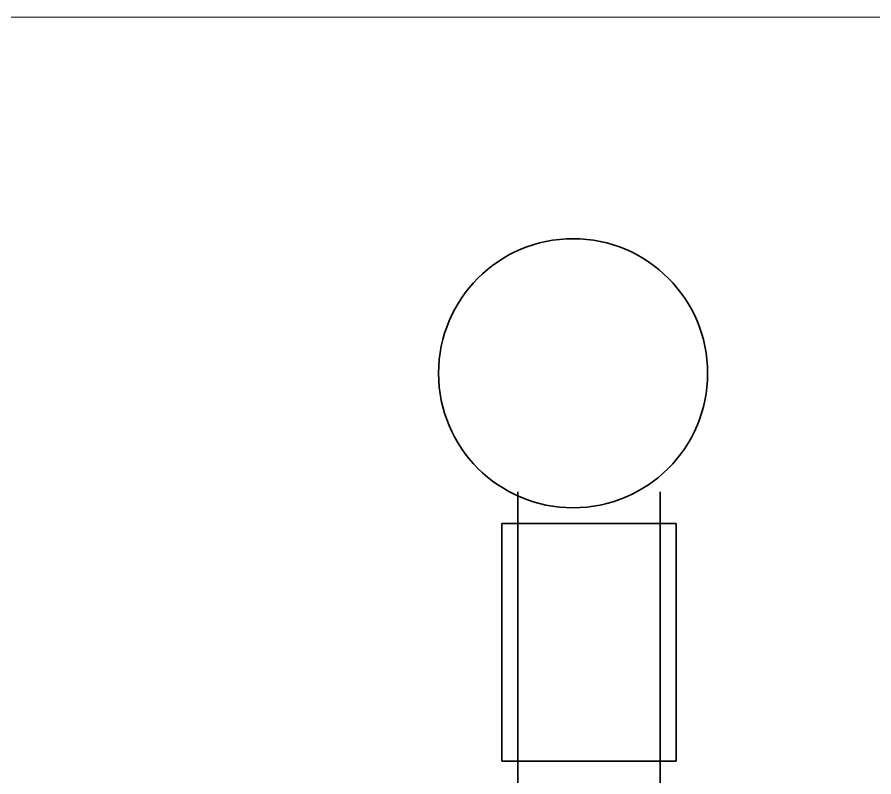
# Model space of a CAD drawing. Header units: millimetres. Extents: x 2315 to 4619, y 1334 to 1897.
# Drawn here: x 3797.568 to 3800.874, y 1527.281 to 1530.213 of the extents above; entities that cross this region are included whole.
import ezdxf

# ---------------------------------------------------------------- set-up
doc = ezdxf.new("R2010")
doc.units = ezdxf.units.MM
doc.layers.add('PDF_粗实线层', color=7, linetype='Continuous')
doc.layers.add('PDF_转运站初步方案', color=7, linetype='Continuous', true_color=0x00b85c)

msp = doc.modelspace()

# ---------------------------------------------------------------- linework, layer by layer
at = {"layer": 'PDF_粗实线层', "lineweight": 35}
for points in [[(3799.4997, 1527.0368), (3799.4997, 1528.3806)], [(3800.0495, 1527.0368), (3800.0495, 1528.3806)]]:
    msp.add_lwpolyline(points, dxfattribs=at)
msp.add_lwpolyline([(3799.4387, 1527.3422), (3799.4387, 1528.2584), (3800.1106, 1528.2584), (3800.1106, 1527.3422)], close=True, dxfattribs=at)
msp.add_circle((3799.7135, 1528.8387), 0.5192, dxfattribs=at)
at = {"layer": 'PDF_转运站初步方案', "color": 142, "lineweight": 5, "true_color": 0x00a5dd}
msp.add_lwpolyline([(3419.9417, 1530.213), (4209.9037, 1530.213)], dxfattribs=at)

doc.saveas('drawing.dxf')
